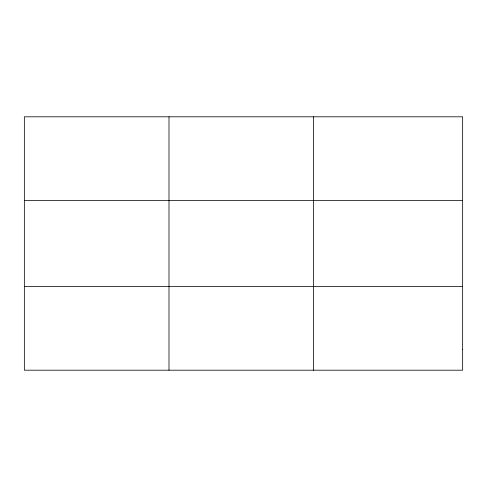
<?xml version="1.0" encoding="UTF-8"?>
<svg xmlns="http://www.w3.org/2000/svg" width="487" height="487" viewBox="0 0 487 487"><rect width="100%" height="100%" fill="white"/><g stroke="black" fill="none" stroke-linecap="round" stroke-linejoin="round"><path stroke-width="0.73" d="M168.989 116.807L168.989 370.193M313.628 116.807L313.628 370.193M24.35 200.425L462.65 200.425M24.35 286.575L462.65 286.575M462.65 349.289L462.65 370.193L24.35 370.193L24.35 116.807L462.65 116.807L462.65 349.289"/></g></svg>
